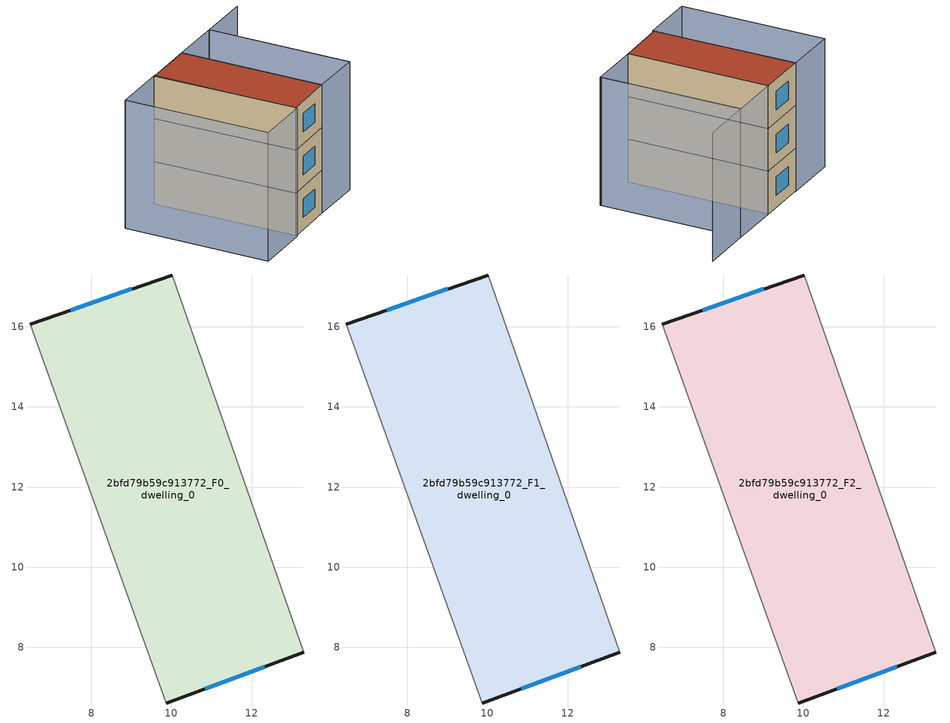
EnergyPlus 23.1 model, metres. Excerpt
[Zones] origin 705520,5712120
2bfd79b59c913772_F0_dwelling_0
 floor ground (EU_floor_Construction): 10.02,17.29 13.3,7.87 9.87,6.61 6.47,16.07 z0
 wall outside (EU_wall_Construction): 10.02,17.29 6.47,16.07 / 9.87,6.61 13.3,7.87 z0:3
 wall adiabatic (EU_wall_Construction): 13.3,7.87 10.02,17.29 / 6.47,16.07 9.87,6.61 z0:3
 window (EU_Window_Construction): 9.01,16.95 7.49,16.42 / 10.85,6.97 12.32,7.51 z0.85:2.15
2bfd79b59c913772_F1_dwelling_0
 floor to 2bfd79b59c913772_F0_dwelling_0 (EU_floor_Construction): 10.02,17.29 13.3,7.87 9.87,6.61 6.47,16.07 z3
 wall outside (EU_wall_Construction): 10.02,17.29 6.47,16.07 / 9.87,6.61 13.3,7.87 z3:6
 wall adiabatic (EU_wall_Construction): 13.3,7.87 10.02,17.29 / 6.47,16.07 9.87,6.61 z3:6
 window (EU_Window_Construction): 9.01,16.95 7.49,16.42 / 10.85,6.97 12.32,7.51 z3.85:5.15
2bfd79b59c913772_F2_dwelling_0
 floor to 2bfd79b59c913772_F1_dwelling_0 (EU_floor_Construction): 10.02,17.29 13.3,7.87 9.87,6.61 6.47,16.07 z6
 wall outside (EU_wall_Construction): 10.02,17.29 6.47,16.07 / 9.87,6.61 13.3,7.87 z6:9
 wall adiabatic (EU_wall_Construction): 13.3,7.87 10.02,17.29 / 6.47,16.07 9.87,6.61 z6:9
 window (EU_Window_Construction): 9.01,16.95 7.49,16.42 / 10.85,6.97 12.32,7.51 z6.85:8.15
 roof outside (EU_roof_Construction): 13.3,7.87 10.02,17.29 6.47,16.07 9.87,6.61 z9
shading: 16.87,9.15 13.56,18.52 / 13.56,18.52 17.21,19.81 / 6.11,5.2 2.78,14.8 / 2.78,14.8 6.56,16.11 / 6.56,16.11 9.9,6.51 / 9.9,6.51 6.11,5.2 / 13.3,7.87 10.02,17.3 / 10.02,17.3 13.6,18.54 / 13.6,18.54 16.88,9.12 / 16.88,9.12 13.3,7.87 z0:9
[Building]
EU S2 Campaign: North Axis=0; Terrain=City; Solar Distribution=FullExterior
[Site:Location]
London: Latitude=51.5; Longitude=-0.5; Time Zone=0; Elevation=25
[SizingPeriod:WeatherFileDays]
AnnualSizingPeriod: Begin Month=1; Begin Day of Month=1; End Month=12; End Day of Month=31; Day of Week for Start Day=Monday; Use Weather File Daylight Saving Period=No; Use Weather File Rain and Snow Indicators=No
[MATERIAL]
EU_InternalMass_Material: Roughness=MediumRough; Thickness=0.1; Conductivity=1; Density=1800; Specific Heat=900; Thermal Absorptance=0.9; Solar Absorptance=0.7; Visible Absorptance=0.7
[MATERIAL:NOMASS] Roughness=MediumRough; Thermal Absorptance=0.9; Solar Absorptance=0.7; Visible Absorptance=0.7
Name | Thermal Resistance
EU_wall_NoMass | 0.71061
EU_roof_NoMass | 2.41608
EU_floor_NoMass | 1.75078
[WINDOWMATERIAL:SIMPLEGLAZINGSYSTEM]
EU_Window_SimpleGlazing: UFactor=2.64892; Solar Heat Gain Coefficient=0.76; Visible Transmittance=0.76
[CONSTRUCTION]
EU_wall_Construction: EU_wall_NoMass
EU_roof_Construction: EU_roof_NoMass
EU_floor_Construction: EU_floor_NoMass
EU_Window_Construction: EU_Window_SimpleGlazing
EU_InternalMass_Construction: EU_InternalMass_Material
[ZONE] Type=1; Multiplier=1; Ceiling Height=autocalculate; Floor Area=autocalculate; Part of Total Floor Area=Yes
Name | Volume
2bfd79b59c913772_F0_dwelling_0 | 111.376
2bfd79b59c913772_F1_dwelling_0; 2bfd79b59c913772_F2_dwelling_0 | 111.377
[INTERNALMASS] Construction=EU_InternalMass_Construction; Surface Area=37.1255
Name | Zone or ZoneList
2bfd79b59c913772_F0_dwelling_0_EU_InternalMass | 2bfd79b59c913772_F0_dwelling_0
2bfd79b59c913772_F1_dwelling_0_EU_InternalMass | 2bfd79b59c913772_F1_dwelling_0
2bfd79b59c913772_F2_dwelling_0_EU_InternalMass | 2bfd79b59c913772_F2_dwelling_0
[OTHEREQUIPMENT] Fuel Type=Electricity; Design Level Calculation Method=Watts/Area; Power per Zone Floor Area=1; Fraction Latent=0; Fraction Radiant=0; Fraction Lost=0; Carbon Dioxide Generation Rate=0; EndUse Subcategory=EU_Step8_InternalGains
Name | Zone or ZoneList or Space or SpaceList | Schedule
EU_Step8_InternalGain_2bfd79b59c913772_F0_dwelling_0_f000 | 2bfd79b59c913772_F0_dwelling_0 | EU_Step8_GainSchedule_2bfd79b59c913772_F0_dwelling_0_f000
EU_Step8_InternalGain_2bfd79b59c913772_F1_dwelling_0_f000 | 2bfd79b59c913772_F1_dwelling_0 | EU_Step8_GainSchedule_2bfd79b59c913772_F1_dwelling_0_f000
EU_Step8_InternalGain_2bfd79b59c913772_F2_dwelling_0_f000 | 2bfd79b59c913772_F2_dwelling_0 | EU_Step8_GainSchedule_2bfd79b59c913772_F2_dwelling_0_f000
[ZONEVENTILATION:DESIGNFLOWRATE] Schedule=EU_AlwaysOn; Design Flow Rate Calculation Method=AirChanges/Hour; Air Changes per Hour=0.496673; Ventilation Type=Natural; Fan Pressure Rise=0; Fan Total Efficiency=1; Constant Term Coefficient=1; Temperature Term Coefficient=0; Velocity Term Coefficient=0; Velocity Squared Term Coefficient=0; Minimum Indoor Temperature=-100; Maximum Indoor Temperature=100; Delta Temperature=-100; Minimum Outdoor Temperature=-100; Maximum Outdoor Temperature=100; Maximum Wind Speed=40
Name | Zone or ZoneList or Space or SpaceList
EU_ConstantAir_2bfd79b59c913772_F0_dwelling_0 | 2bfd79b59c913772_F0_dwelling_0
EU_ConstantAir_2bfd79b59c913772_F1_dwelling_0 | 2bfd79b59c913772_F1_dwelling_0
EU_ConstantAir_2bfd79b59c913772_F2_dwelling_0 | 2bfd79b59c913772_F2_dwelling_0
[HVACTEMPLATE:THERMOSTAT] Constant Heating Setpoint=20; Constant Cooling Setpoint=50
EU_HeatOnly_2bfd79b59c913772_F0_dwelling_0; EU_HeatOnly_2bfd79b59c913772_F1_dwelling_0; EU_HeatOnly_2bfd79b59c913772_F2_dwelling_0
[HVACTEMPLATE:ZONE:IDEALLOADSAIRSYSTEM] System Availability Schedule=EU_AlwaysOn; Maximum Heating Supply Air Temperature=50; Minimum Cooling Supply Air Temperature=13; Maximum Heating Supply Air Humidity Ratio=0.0156; Minimum Cooling Supply Air Humidity Ratio=0.0077; Heating Limit=NoLimit; Cooling Limit=NoLimit; Heating Availability Schedule=EU_AlwaysOn; Cooling Availability Schedule=EU_CoolingOff; Dehumidification Control Type=ConstantSensibleHeatRatio; Cooling Sensible Heat Ratio=0.7; Dehumidification Setpoint=60; Humidification Control Type=None; Humidification Setpoint=30; Outdoor Air Method=None; Outdoor Air Flow Rate per Person=0.00944; Outdoor Air Flow Rate per Zone Floor Area=0; Outdoor Air Flow Rate per Zone=0; Demand Controlled Ventilation Type=None; Outdoor Air Economizer Type=NoEconomizer; Heat Recovery Type=None; Sensible Heat Recovery Effectiveness=0.7; Latent Heat Recovery Effectiveness=0.65
Name | Template Thermostat
2bfd79b59c913772_F0_dwelling_0 | EU_HeatOnly_2bfd79b59c913772_F0_dwelling_0
2bfd79b59c913772_F1_dwelling_0 | EU_HeatOnly_2bfd79b59c913772_F1_dwelling_0
2bfd79b59c913772_F2_dwelling_0 | EU_HeatOnly_2bfd79b59c913772_F2_dwelling_0
[SIZING:ZONE] Zone Cooling Design Supply Air Temperature Input Method=SupplyAirTemperature; Zone Cooling Design Supply Air Temperature=13; Zone Heating Design Supply Air Temperature Input Method=SupplyAirTemperature; Zone Heating Design Supply Air Temperature=50; Zone Cooling Design Supply Air Humidity Ratio=0.008; Zone Heating Design Supply Air Humidity Ratio=0.008; Cooling Design Air Flow Method=DesignDay; Cooling Design Air Flow Rate=0; Cooling Minimum Air Flow per Zone Floor Area=0.000762; Cooling Minimum Air Flow=0; Cooling Minimum Air Flow Fraction=0.2; Heating Design Air Flow Method=DesignDay; Heating Design Air Flow Rate=0; Heating Maximum Air Flow per Zone Floor Area=0.002032; Heating Maximum Air Flow=0.141576; Heating Maximum Air Flow Fraction=0.3; Account for Dedicated Outdoor Air System=No; Dedicated Outdoor Air System Control Strategy=NeutralSupplyAir; Dedicated Outdoor Air Low Setpoint Temperature for Design=autosize; Dedicated Outdoor Air High Setpoint Temperature for Design=autosize; Zone Load Sizing Method=Sensible Load Only No Latent Load; Zone Latent Cooling Design Supply Air Humidity Ratio Input Method=HumidityRatioDifference; Zone Cooling Design Supply Air Humidity Ratio Difference=0.005; Zone Latent Heating Design Supply Air Humidity Ratio Input Method=HumidityRatioDifference; Zone Humidification Design Supply Air Humidity Ratio Difference=0.005
2bfd79b59c913772_F0_dwelling_0; 2bfd79b59c913772_F1_dwelling_0; 2bfd79b59c913772_F2_dwelling_0
[SCHEDULE:CONSTANT]
Name | Hourly Value
EU_AlwaysOn | 1
EU_CoolingOff | 0
[SCHEDULE:FILE] Column Number=1; Rows to Skip at Top=0; Number of Hours of Data=8760; Column Separator=Comma; Interpolate to Timestep=No; Minutes per Item=60; Adjust Schedule for Daylight Savings=Yes
Name | File
EU_Step8_GainSchedule_2bfd79b59c913772_F0_dwelling_0_f000 | ../../schedules/2bfd79b59c913772/2bfd79b59c913772_F0_dwelling_0_f000_gain.csv
EU_Step8_GainSchedule_2bfd79b59c913772_F1_dwelling_0_f000 | ../../schedules/2bfd79b59c913772/2bfd79b59c913772_F1_dwelling_0_f000_gain.csv
EU_Step8_GainSchedule_2bfd79b59c913772_F2_dwelling_0_f000 | ../../schedules/2bfd79b59c913772/2bfd79b59c913772_F2_dwelling_0_f000_gain.csv
